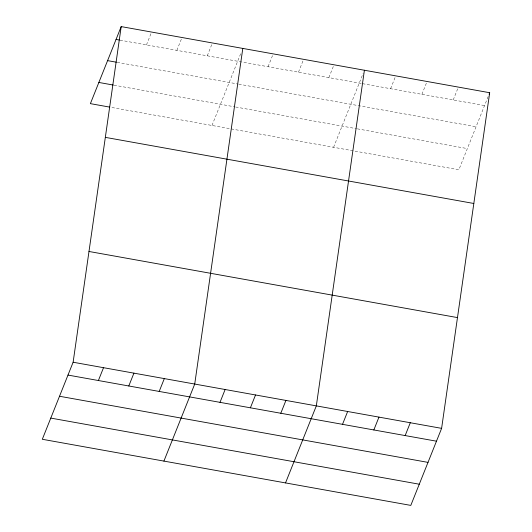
<?xml version="1.0" encoding="UTF-8"?>
<svg xmlns="http://www.w3.org/2000/svg" width="532" height="532" viewBox="0 0 532 532"><rect width="100%" height="100%" fill="white"/><g stroke="black" fill="none" stroke-linecap="round" stroke-linejoin="round"><path stroke-width="0.4" stroke-dasharray="2.66 2" d="M146.466 44.894L151.6 32.053M176.863 50.347L181.997 37.513M207.267 55.807L212.401 42.966M211.989 125.466L240.683 53.705M268.068 66.713L273.202 53.878M298.465 72.172L303.599 59.331M328.869 77.625L334.003 64.784M333.591 147.284L363.196 73.263M390.588 88.704L395.722 75.863M421.909 94.324L427.043 81.482M453.231 99.943L458.365 87.102M488.177 96.498L458.877 169.768L110.383 107.231M120.066 40.159L361.674 83.511M362.478 83.657L484.552 105.562M117.193 62.35L237.99 84.023M238.788 84.169L476.08 126.749M114.061 85.18L234.858 106.859M235.663 107.005L356.52 128.691M357.318 128.837L467.349 148.581"/><path stroke-width="0.8" d="M73.123 362.232L121.196 26.6L489.686 92.721L441.613 428.36L410.804 505.4L42.314 439.279L73.123 362.232L441.613 428.36M242.798 48.419L194.725 384.057L163.916 461.098M364.4 70.244L316.327 405.876L285.518 482.916M121.196 26.6L90.387 103.64L109.585 107.085M98.393 380.526L103.527 367.692M128.791 385.986L133.924 373.145M159.194 391.439L164.328 378.598M219.995 402.352L225.129 389.51M250.392 407.805L255.526 394.963M280.796 413.258L285.93 400.423M342.515 424.337L347.649 411.495M489.081 94.237L489.686 92.721M373.836 429.956L378.97 417.115M405.158 435.575L410.292 422.741M116.062 39.441L119.261 40.013M107.59 60.628L116.388 62.204M98.859 82.453L113.256 85.04M105.336 137.362L473.826 203.483M88.99 251.476L457.48 317.597M67.99 375.073L436.479 441.194M59.518 396.26L428.007 462.381M50.786 418.092L419.276 484.213"/></g></svg>
